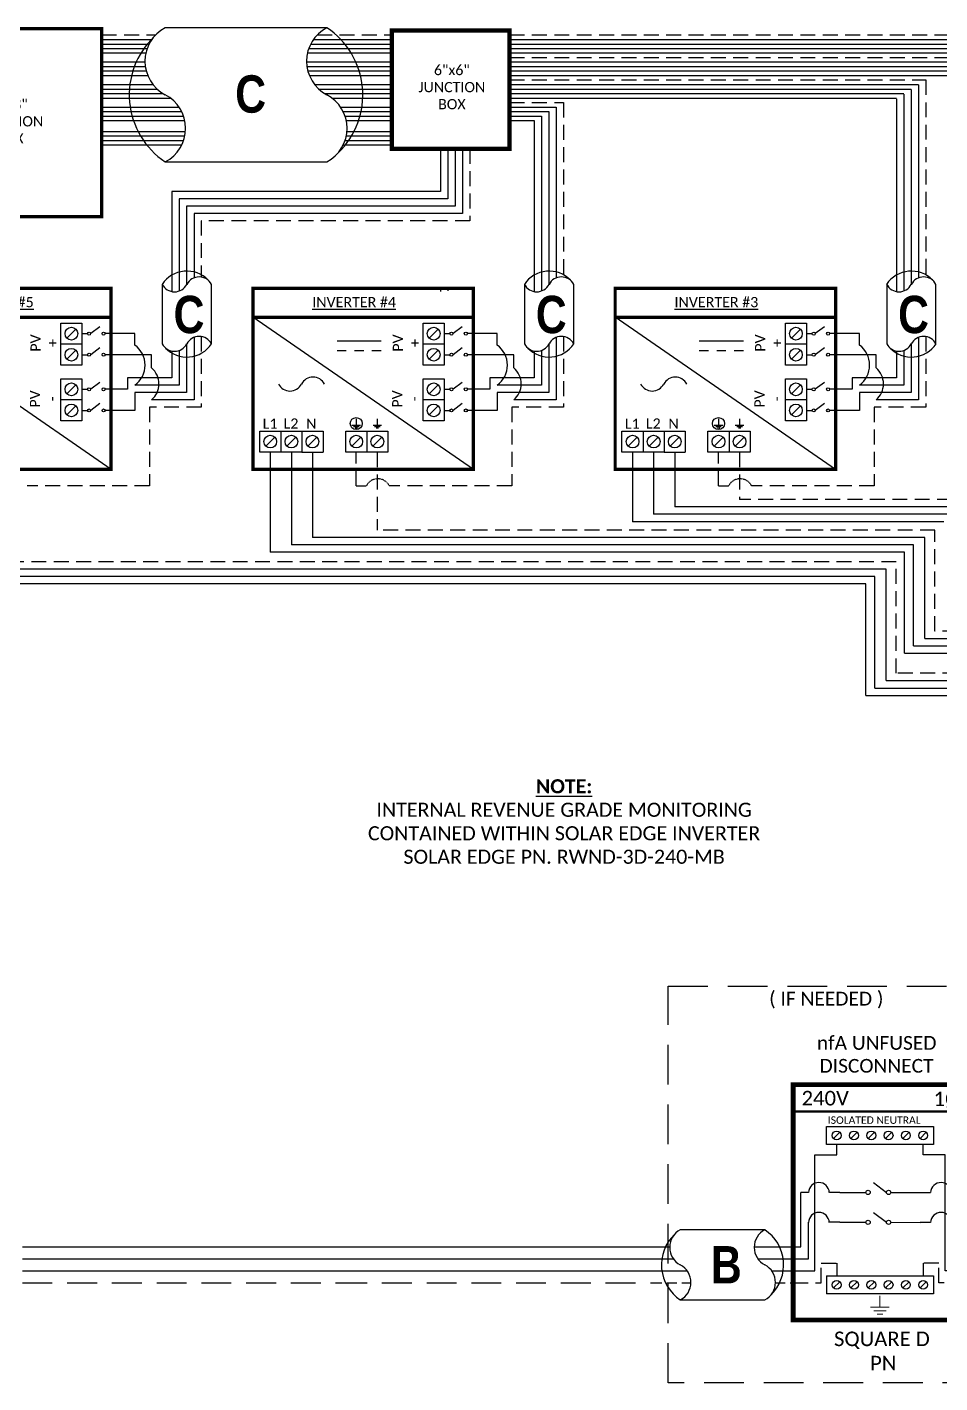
# Model space of a CAD drawing. Header units: feet. Extents: x 20751 to 21370, y 15297 to 15839.
# Drawn here: x 20958.8 to 21188.3, y 15480.1 to 15821 of the extents above; entities that cross this region are included whole.
import ezdxf

# ---------------------------------------------------------------- set-up
doc = ezdxf.new("R2010")
doc.units = ezdxf.units.FT
doc.header["$MEASUREMENT"] = 0
doc.linetypes.add('DASHED', pattern=[0.75, 0.5, -0.25])
doc.linetypes.add('HIDDEN', pattern=[0.375, 0.25, -0.125])
doc.styles.add('ONE LINE TXT', font='techb___.ttf')
doc.styles.get("Standard").update_dxf_attribs({"font": 'calibri.ttf'})

# ---------------------------------------------------------------- blocks, each defined once
blk = doc.blocks.new('*U25')
at = {"color": 7}
blk.add_line((-79.14, 9), (0, 9), dxfattribs=at)
at = {"color": 10}
blk.add_line((-79.14, 6), (0, 6), dxfattribs=at)
at = {"color": 253}
blk.add_line((-79.14, 3), (0, 3), dxfattribs=at)
at = {"color": 92, "linetype": 'DASHED', "ltscale": 15}
blk.add_line((-79.14, 0), (0, 0), dxfattribs=at)
blk = doc.blocks.new('*U15')
at = {"color": 7, "linetype": 'Continuous'}
for p, q in [((-7.14, 13.31), (-28.39, 13.31)), ((-28.39, -4.31), (-7.14, -4.31))]:
    blk.add_line(p, q, dxfattribs=at)
at = {"color": 7}
for p, q in [((-35.53, 9), (-31.05, 9)), ((-9.81, 9), (0, 9))]:
    blk.add_line(p, q, dxfattribs=at)
at = {"color": 10}
for p, q in [((-35.53, 6), (-30.11, 6)), ((-8.87, 6), (0, 6))]:
    blk.add_line(p, q, dxfattribs=at)
at = {"color": 253}
for p, q in [((-35.53, 3), (-26.66, 3)), ((-5.41, 3), (0, 3))]:
    blk.add_line(p, q, dxfattribs=at)
at = {"color": 92, "linetype": 'HIDDEN', "ltscale": 10}
for p, q in [((-4.48, 0), (0, 0)), ((-35.53, 0), (-25.72, 0))]:
    blk.add_line(p, q, dxfattribs=at)
at = {"color": 7, "linetype": 'Continuous'}
for centre, start, end in [((-22.54, 4.5), 133.9732, 236.4265), ((-12.99, 4.5), 313.9732, 56.4265)]:
    blk.add_arc(centre, 10.58, start, end, dxfattribs=at)
at = {"linetype": 'Continuous'}
for centre, start, end in [((-26.08, 8.91), 117.6639, 242.3361), ((-4.83, 8.91), 117.6639, 242.3361), ((-30.7, 0.09), 297.6639, 62.3361), ((-9.45, 0.09), 297.6639, 62.3361)]:
    blk.add_arc(centre, 4.98, start, end, dxfattribs=at)
blk = doc.blocks.new('unfusedDisconnect')
at = {"lineweight": 50}
blk.add_line((-43.61, 43.06), (0, 43.06), dxfattribs=at)
at = {"color": 1, "linetype": 'Continuous'}
for p, q in [((-35.27, 34.78), (-35.27, 39.32)), ((-35.27, 39.32), (-8.32, 39.32)), ((-8.32, 39.32), (-8.32, 34.78)), ((-8.32, 34.78), (-35.27, 34.78)), ((-23.43, 25.18), (-20.16, 22.74)), ((-31.89, 22.73), (-25.32, 22.73)), ((-19.08, 22.73), (-11.7, 22.73)), ((-23.43, 17.65), (-20.16, 15.2)), ((-31.89, 15.2), (-25.32, 15.2)), ((-19.08, 15.2), (-11.7, 15.19)), ((-35.27, 1.76), (-8.32, 1.76)), ((-35.27, 1.76), (-35.27, -2.78)), ((-8.32, 1.76), (-8.32, -2.78)), ((-8.32, -2.78), (-35.27, -2.78))]:
    blk.add_line(p, q, dxfattribs=at)
at = {"color": 4, "linetype": 'Continuous'}
for p, q in [((-31.89, 37.83), (-33.46, 36.26)), ((-27.53, 37.83), (-29.11, 36.26)), ((-23.18, 37.83), (-24.76, 36.26)), ((-18.83, 37.83), (-20.41, 36.26)), ((-14.48, 37.83), (-16.06, 36.26)), ((-10.13, 37.83), (-11.7, 36.26)), ((-31.89, 0.28), (-33.46, -1.3)), ((-27.53, 0.28), (-29.11, -1.3)), ((-23.18, 0.28), (-24.76, -1.3)), ((-18.83, 0.28), (-20.41, -1.3)), ((-14.48, 0.28), (-16.06, -1.3)), ((-10.13, 0.28), (-11.7, -1.3))]:
    blk.add_line(p, q, dxfattribs=at)
at = {"color": 253, "linetype": 'Continuous'}
for p, q in [((-32.67, 32.17), (-32.67, 34.78)), ((-10.92, 32.17), (-10.92, 34.78)), ((-38.16, 3), (-38.16, 32.17)), ((-38.16, 32.17), (-32.67, 32.17)), ((-5.43, 32.17), (-10.92, 32.17)), ((-5.43, 3), (-5.43, 32.17)), ((-43.61, 3), (-38.16, 3)), ((0, 3), (-5.43, 3))]:
    blk.add_line(p, q, dxfattribs=at)
at = {"color": 7, "linetype": 'Continuous'}
for p, q in [((-41.66, 9), (-41.66, 22.73)), ((-39.8, 22.73), (-41.66, 22.73)), ((-31.89, 22.73), (-34.52, 22.73)), ((-11.7, 22.73), (-9.07, 22.73)), ((-3.79, 22.73), (-1.93, 22.73)), ((-1.93, 9), (-1.93, 22.73))]:
    blk.add_line(p, q, dxfattribs=at)
at = {"color": 10, "linetype": 'Continuous'}
for p, q in [((-39.8, 6), (-39.8, 15.2)), ((-31.89, 15.2), (-34.52, 15.2)), ((-11.7, 15.2), (-9.07, 15.2)), ((-3.79, 6), (-3.79, 15.2)), ((-43.61, 6), (-39.8, 6)), ((0, 6), (-3.79, 6))]:
    blk.add_line(p, q, dxfattribs=at)
at = {"color": 7}
for p, q in [((-43.61, 9), (-41.66, 9)), ((0, 9), (-1.93, 9))]:
    blk.add_line(p, q, dxfattribs=at)
at = {"color": 92, "linetype": 'HIDDEN', "ltscale": 15}
for p, q in [((-36.58, 0), (-36.58, 4.9)), ((-36.58, 4.9), (-32.67, 4.9)), ((-32.67, 4.9), (-32.67, 1.76)), ((-7.01, 4.9), (-10.92, 4.9)), ((-10.92, 4.9), (-10.92, 1.76)), ((-7.01, 0), (-7.01, 4.9)), ((-43.61, 0), (-36.58, 0)), ((0, 0), (-7.01, 0))]:
    blk.add_line(p, q, dxfattribs=at)
at = {"lineweight": 50, "const_width": 1.19}
blk.add_lwpolyline([(-43.61, -9.34), (-43.61, 49.84), (0, 49.84), (0, -9.34)], close=True, dxfattribs=at)
at = {"color": 92, "linetype": 'Continuous', "lineweight": 5, "ltscale": 0.05, "flags": 128}
for points in [[(-21.8, -3.32), (-21.8, -6.17)], [(-24.14, -6.17), (-19.45, -6.17)], [(-20.27, -7.03), (-23.32, -7.03)], [(-21.08, -7.9), (-22.51, -7.9)]]:
    blk.add_lwpolyline(points, dxfattribs=at)
at = {"color": 4, "linetype": 'Continuous'}
for centre in [(-32.67, 37.05), (-28.32, 37.05), (-23.97, 37.05), (-19.62, 37.05), (-15.27, 37.05), (-10.92, 37.05), (-32.67, -0.51), (-28.32, -0.51), (-23.97, -0.51), (-19.62, -0.51), (-15.27, -0.51), (-10.92, -0.51)]:
    blk.add_circle(centre, 1.11, dxfattribs=at)
at = {"color": 1, "linetype": 'Continuous'}
for centre in [(-24.78, 22.73), (-19.62, 22.73), (-24.78, 15.2), (-19.62, 15.2)]:
    blk.add_circle(centre, 0.541, dxfattribs=at)
at = {"color": 7, "linetype": 'Continuous'}
for centre in [(-37.16, 22.58), (-6.43, 22.58)]:
    blk.add_arc(centre, 2.64, 3.2819, 176.7181, dxfattribs=at)
at = {"color": 10, "linetype": 'Continuous'}
for centre in [(-37.16, 15.04), (-6.43, 15.04)]:
    blk.add_arc(centre, 2.64, 3.2819, 176.7181, dxfattribs=at)
at = {"color": 4, "linetype": 'Continuous'}
blk.add_text('ISOLATED NEUTRAL', height=1.8743, dxfattribs=at).set_placement((-34.91, 39.97))
at = {"color": 1}
for s, width, gutter_width, heights, insert, char_height, attachment_point in [('\\A1;\\pi17.559;nfA UNFUSED\\P\\pi18.229;DISCONNECT', 64.922, 0, [11.89], (-55.21, 62.04), 3.4544, 1), ('240V', 0.1481, 0.75, [0], (-35.55, 46.4), 3.658, 5), ('1Ø', 0.1481, 0.75, [0], (-4.98, 46.1), 3.658, 5), ('\\A1;\\pi13.903,t32.191;SQUARE D\\P\\pi22.981,t41.269;PN', 51.6906, 0.203, [45.94], (-47.25, -12.27), 3.6576, 1)]:
    blk.add_mtext_dynamic_manual_height_columns(s, width=width, gutter_width=gutter_width, heights=heights, dxfattribs=dict(at, insert=insert, char_height=char_height, attachment_point=attachment_point))
blk = doc.blocks.new('*U23')
at = {"color": 10, "linetype": 'DASHED', "ltscale": 20}
blk.add_lwpolyline([(-75.05, 74.56), (3.97, 74.56), (3.97, -25.17), (-75.05, -25.17)], close=True, dxfattribs=at)
at = {"color": 7}
for name, p in [('unfusedDisconnect', (0, 0)), ('*U15', (-43.61, 0))]:
    blk.add_blockref(name, p, dxfattribs=at)
at = {"color": 10, "insert": (-50.86, 73.16), "char_height": 3.4544, "attachment_point": 1}
blk.add_mtext_dynamic_manual_height_columns('\\A1;\\pi1.2092;( IF NEEDED )', width=30.7523, gutter_width=0, heights=[6.58], dxfattribs=at)
at = {"color": 1, "linetype": 'Continuous', "insert": (-64.3, 9.22), "char_height": 9.3833, "attachment_point": 1, "style": 'ONE LINE TXT'}
blk.add_mtext_dynamic_manual_height_columns('{\\W1;\\C256;B}', width=0.1385, gutter_width=2.13, heights=[0], dxfattribs=at)
blk = doc.blocks.new('*U28')
at = {"color": 7}
blk.add_line((-79.14, 9), (0, 9), dxfattribs=at)
at = {"color": 10}
blk.add_line((-79.14, 6), (0, 6), dxfattribs=at)
at = {"color": 253}
blk.add_line((-79.14, 3), (0, 3), dxfattribs=at)
at = {"color": 92, "linetype": 'DASHED', "ltscale": 15}
blk.add_line((-79.14, 0), (0, 0), dxfattribs=at)
at = {"color": 1, "insert": (-22.08, 115.96), "char_height": 3.5433, "attachment_point": 5}
blk.add_mtext_dynamic_manual_height_columns('{\\fCalibri|b1|i0|c0|p34;\\LNOTE:\\P}INTERNAL REVENUE GRADE MONITORING\\PCONTAINED WITHIN SOLAR EDGE INVERTER\\PSOLAR EDGE PN. RWND-3D-240-MB', width=99.534, gutter_width=7.17, heights=[0], dxfattribs=at)

msp = doc.modelspace()

# ---------------------------------------------------------------- linework, layer by layer
at = {"color": 92, "linetype": 'HIDDEN', "ltscale": 15}
for p, q in [((20977.53, 15819.02), (20991.06, 15819.02)), ((21031.69, 15819.02), (21050.5, 15819.02)), ((21080.1, 15819.02), (21366.97, 15819.02)), ((21080.1, 15813.36), (21275.87, 15813.36)), ((21080.1, 15807.7), (21184.77, 15807.7)), ((21184.77, 15807.7), (21184.77, 15758.15)), ((21080.1, 15802.04), (21093.67, 15802.04)), ((21093.67, 15802.04), (21093.67, 15758.15)), ((21070.12, 15790.39), (21070.12, 15772.32)), ((21002.57, 15772.32), (21002.57, 15758.15)), ((21070.12, 15772.32), (21002.57, 15772.32)), ((21002.57, 15743.2), (21002.57, 15725.43)), ((21093.67, 15743.2), (21093.67, 15725.43)), ((21184.77, 15743.2), (21184.77, 15725.43)), ((21002.57, 15725.43), (20989.55, 15725.43)), ((20989.55, 15725.43), (20989.55, 15705.66)), ((21093.67, 15725.43), (21080.65, 15725.43)), ((21080.65, 15725.43), (21080.65, 15705.66)), ((21184.77, 15725.43), (21171.75, 15725.43)), ((21171.75, 15725.43), (21171.75, 15705.66)), ((21041.53, 15705.66), (21041.53, 15714.13)), ((21046.83, 15714.13), (21046.83, 15694.52)), ((21132.63, 15705.66), (21132.63, 15714.13)), ((21137.93, 15714.13), (21137.93, 15702.19)), ((20989.55, 15705.66), (20958.76, 15705.66)), ((21041.53, 15705.66), (21044.06, 15705.66)), ((21080.65, 15705.66), (21049.86, 15705.66)), ((21132.63, 15705.66), (21135.16, 15705.66)), ((21171.75, 15705.66), (21140.96, 15705.66)), ((21196.97, 15702.19), (21137.93, 15702.19)), ((21187.06, 15694.52), (21046.83, 15694.52)), ((21187.06, 15669.1), (21187.06, 15694.52)), ((21177.34, 15686.57), (20955.73, 15686.57)), ((21177.34, 15658.53), (21177.34, 15686.57)), ((21305.23, 15669.1), (21187.06, 15669.1)), ((21305.23, 15658.53), (21177.34, 15658.53))]:
    msp.add_line(p, q, dxfattribs=at)
at = {"color": 10, "linetype": 'Continuous'}
for p, q in [((20977.53, 15817.88), (20990.12, 15817.88)), ((21030.76, 15817.88), (21050.5, 15817.88)), ((21080.1, 15817.88), (21365.13, 15817.88)), ((20977.53, 15815.62), (20988.95, 15815.62)), ((21029.59, 15815.62), (21050.5, 15815.62)), ((21080.1, 15815.62), (21361.44, 15815.62)), ((20977.53, 15812.23), (20988.4, 15812.23)), ((21029.04, 15812.23), (21050.5, 15812.23)), ((21080.1, 15812.23), (21274.03, 15812.23)), ((20977.53, 15809.97), (20988.72, 15809.97)), ((21029.35, 15809.97), (21050.5, 15809.97)), ((21080.1, 15809.97), (21270.34, 15809.96)), ((20977.53, 15806.57), (20990.41, 15806.57)), ((20977.53, 15804.3), (20992.94, 15804.3)), ((21031.04, 15806.57), (21050.5, 15806.57)), ((21033.58, 15804.3), (21050.5, 15804.3)), ((21080.1, 15806.57), (21182.93, 15806.56)), ((21080.1, 15804.3), (21179.24, 15804.3)), ((21179.24, 15804.12), (21179.24, 15754.66)), ((21182.93, 15806.5), (21182.93, 15757.95)), ((20977.53, 15800.9), (20996.95, 15800.9)), ((21037.59, 15800.9), (21050.5, 15800.9)), ((21080.1, 15800.9), (21091.83, 15800.9)), ((21091.83, 15800.9), (21091.83, 15757.95)), ((20977.53, 15798.64), (20998.08, 15798.64)), ((21038.72, 15798.64), (21050.5, 15798.64)), ((21080.1, 15798.64), (21088.14, 15798.64)), ((21088.14, 15798.64), (21088.14, 15754.66)), ((20977.53, 15794.76), (20998.56, 15794.76)), ((21039.2, 15794.76), (21050.5, 15794.76)), ((20977.53, 15792.5), (20998.09, 15792.5)), ((21038.73, 15792.5), (21050.5, 15792.5)), ((21064.58, 15790.39), (21064.58, 15777.86)), ((21068.27, 15790.39), (21068.27, 15774.17)), ((20997.04, 15777.86), (20997.04, 15754.66)), ((21064.58, 15777.86), (20997.04, 15777.86)), ((21000.73, 15774.17), (21000.73, 15757.95)), ((21068.27, 15774.17), (21000.73, 15774.17)), ((21064.58, 15755.3), (21064.58, 15754.66)), ((20985.86, 15743.92), (20978.37, 15743.92)), ((20985.86, 15741.03), (20985.86, 15743.92)), ((21000.73, 15742.99), (21000.73, 15727.27)), ((21076.96, 15743.92), (21069.47, 15743.92)), ((21076.96, 15741.03), (21076.96, 15743.92)), ((21091.83, 15742.99), (21091.83, 15727.27)), ((21168.06, 15743.92), (21160.57, 15743.92)), ((21168.06, 15741.03), (21168.06, 15743.92)), ((21182.93, 15742.99), (21182.93, 15727.27)), ((20997.04, 15739.71), (20997.04, 15730.96)), ((21088.14, 15739.71), (21088.14, 15730.96)), ((21179.24, 15739.71), (21179.24, 15730.96)), ((20990.05, 15738.62), (20978.37, 15738.62)), ((20990.05, 15735.3), (20990.05, 15738.62)), ((21081.15, 15738.62), (21069.47, 15738.62)), ((21081.15, 15735.3), (21081.15, 15738.62)), ((21172.25, 15738.62), (21160.57, 15738.62)), ((21172.25, 15735.3), (21172.25, 15738.62)), ((20997.04, 15730.96), (20985.86, 15730.96)), ((21088.14, 15730.96), (21076.96, 15730.96)), ((21179.24, 15730.96), (21168.06, 15730.96)), ((21000.73, 15727.27), (20990.05, 15727.27)), ((21091.83, 15727.27), (21081.15, 15727.27)), ((21182.93, 15727.27), (21172.25, 15727.27)), ((21025.22, 15714.13), (21025.22, 15690.82)), ((21116.32, 15714.13), (21116.32, 15698.49)), ((21191.55, 15698.49), (21116.32, 15698.49)), ((21181.64, 15690.82), (21025.22, 15690.82)), ((21181.64, 15665.4), (21181.64, 15690.82)), ((21171.92, 15682.87), (20934.12, 15682.87)), ((21171.92, 15654.82), (21171.92, 15682.87)), ((21181.64, 15665.4), (21306.99, 15665.4)), ((21171.92, 15654.82), (21306.99, 15654.82))]:
    msp.add_line(p, q, dxfattribs=at)
at = {"color": 7, "linetype": 'Continuous'}
for p, q in [((21034.13, 15820.85), (20993.5, 15820.85)), ((20977.53, 15816.75), (20989.44, 15816.75)), ((20977.53, 15814.49), (20988.63, 15814.49)), ((21029.26, 15814.49), (21050.5, 15814.49)), ((21030.08, 15816.75), (21050.5, 15816.75)), ((21080.1, 15816.75), (21363.28, 15816.75)), ((21080.1, 15814.49), (21359.59, 15814.49)), ((20977.53, 15811.1), (20988.49, 15811.1)), ((21029.13, 15811.1), (21050.5, 15811.1)), ((21080.1, 15811.1), (21272.18, 15811.1)), ((20977.53, 15808.83), (20989.1, 15808.83)), ((21029.74, 15808.83), (21050.5, 15808.83)), ((21080.1, 15808.83), (21268.49, 15808.83)), ((20977.53, 15805.43), (20991.45, 15805.43)), ((21032.08, 15805.43), (21050.5, 15805.43)), ((21080.1, 15805.43), (21181.08, 15805.43)), ((21181.08, 15805.31), (21181.08, 15756.25)), ((20977.53, 15803.17), (20994.79, 15803.17)), ((21035.43, 15803.17), (21050.5, 15803.17)), ((21080.1, 15803.17), (21177.39, 15803.17)), ((21177.39, 15802.93), (21177.39, 15754.5)), ((20977.53, 15799.77), (20997.61, 15799.77)), ((20977.53, 15797.5), (20998.39, 15797.5)), ((21038.25, 15799.77), (21050.5, 15799.77)), ((21039.03, 15797.5), (21050.5, 15797.5)), ((21080.1, 15799.77), (21089.98, 15799.77)), ((21080.1, 15797.51), (21086.29, 15797.51)), ((21086.29, 15797.51), (21086.29, 15754.5)), ((21089.98, 15799.77), (21089.98, 15756.25)), ((20977.53, 15793.63), (20998.4, 15793.63)), ((20977.53, 15791.36), (20997.62, 15791.36)), ((21038.26, 15791.36), (21050.5, 15791.36)), ((21039.03, 15793.63), (21050.5, 15793.63)), ((21062.74, 15790.39), (21062.74, 15779.7)), ((21066.43, 15790.39), (21066.43, 15776.01)), ((20993.5, 15787.13), (21034.13, 15787.13)), ((20995.19, 15779.7), (20995.19, 15754.5)), ((21062.74, 15779.7), (20995.19, 15779.7)), ((20998.88, 15776.01), (20998.88, 15756.25)), ((21066.43, 15776.01), (20998.88, 15776.01)), ((20992.72, 15756.32), (20992.72, 15741.37)), ((21005.12, 15741.37), (21005.12, 15756.32)), ((21083.82, 15756.32), (21083.82, 15741.37)), ((21096.22, 15741.37), (21096.22, 15756.32)), ((21174.92, 15756.32), (21174.92, 15741.37)), ((21187.32, 15741.37), (21187.32, 15756.32)), ((21062.74, 15755.3), (21062.74, 15754.5)), ((20979.88, 15709.79), (20924.44, 15748.06)), ((21070.98, 15709.79), (21015.54, 15748.06)), ((21162.08, 15709.79), (21106.64, 15748.06)), ((20995.19, 15739.55), (20995.19, 15732.81)), ((20998.88, 15741.29), (20998.88, 15729.12)), ((21047.79, 15742), (21036.69, 15742)), ((21039.01, 15739.6), (21036.69, 15739.6)), ((21043.4, 15739.6), (21041.08, 15739.6)), ((21047.79, 15739.6), (21045.47, 15739.6)), ((21086.29, 15739.55), (21086.29, 15732.81)), ((21089.98, 15741.29), (21089.98, 15729.12)), ((21138.89, 15742), (21127.79, 15742)), ((21130.11, 15739.6), (21127.79, 15739.6)), ((21134.5, 15739.6), (21132.18, 15739.6)), ((21138.89, 15739.6), (21136.57, 15739.6)), ((21177.39, 15739.55), (21177.39, 15732.81)), ((21181.08, 15741.29), (21181.08, 15729.12)), ((20995.19, 15732.81), (20984.04, 15732.81)), ((20984.04, 15732.81), (20984.04, 15729.92)), ((21086.29, 15732.81), (21075.14, 15732.81)), ((21075.14, 15732.81), (21075.14, 15729.92)), ((21177.39, 15732.81), (21166.24, 15732.81)), ((21166.24, 15732.81), (21166.24, 15729.92)), ((20984.04, 15729.92), (20978.37, 15729.92)), ((20998.88, 15729.12), (20985.89, 15729.12)), ((20985.89, 15729.12), (20985.89, 15724.62)), ((21075.14, 15729.92), (21069.47, 15729.92)), ((21089.98, 15729.12), (21076.99, 15729.12)), ((21076.99, 15729.12), (21076.99, 15724.62)), ((21166.24, 15729.92), (21160.57, 15729.92)), ((21181.08, 15729.12), (21168.09, 15729.12)), ((21168.09, 15729.12), (21168.09, 15724.62)), ((20985.89, 15724.62), (20978.37, 15724.62)), ((21076.99, 15724.62), (21069.47, 15724.62)), ((21168.09, 15724.62), (21160.57, 15724.62)), ((21019.91, 15714.13), (21019.91, 15688.97)), ((21111.01, 15714.13), (21111.01, 15696.64)), ((21189.28, 15696.64), (21111.01, 15696.64)), ((21179.37, 15688.97), (21019.91, 15688.97)), ((21179.37, 15663.55), (21179.37, 15688.97)), ((21169.65, 15681.02), (20928.81, 15681.02)), ((21169.65, 15652.97), (21169.65, 15681.02)), ((21179.37, 15663.55), (21307.08, 15663.55)), ((21169.65, 15652.97), (21307.08, 15652.97))]:
    msp.add_line(p, q, dxfattribs=at)
at = {"color": 1, "linetype": 'Continuous'}
for p, q in [((20967.24, 15735.97), (20967.24, 15746.57)), ((20967.24, 15746.57), (20972.55, 15746.57)), ((20967.24, 15735.97), (20967.24, 15746.57)), ((20972.55, 15746.57), (20972.55, 15735.97)), ((20972.55, 15746.57), (20972.55, 15741.27)), ((21058.34, 15735.97), (21058.34, 15746.57)), ((21058.34, 15746.57), (21063.65, 15746.57)), ((21058.34, 15735.97), (21058.34, 15746.57)), ((21063.65, 15746.57), (21063.65, 15735.97)), ((21063.65, 15746.57), (21063.65, 15741.27)), ((21149.44, 15735.97), (21149.44, 15746.57)), ((21149.44, 15746.57), (21154.75, 15746.57)), ((21149.44, 15735.97), (21149.44, 15746.57)), ((21154.75, 15746.57), (21154.75, 15735.97)), ((21154.75, 15746.57), (21154.75, 15741.27)), ((20972.55, 15743.92), (20973.98, 15743.92)), ((20977.07, 15745.65), (20974.77, 15743.94)), ((21063.65, 15743.92), (21065.08, 15743.92)), ((21068.17, 15745.65), (21065.87, 15743.94)), ((21154.75, 15743.92), (21156.18, 15743.92)), ((21159.27, 15745.65), (21156.97, 15743.94)), ((20972.55, 15741.27), (20967.24, 15741.27)), ((20977.07, 15740.35), (20974.77, 15738.63)), ((21063.65, 15741.27), (21058.34, 15741.27)), ((21068.17, 15740.35), (21065.87, 15738.63)), ((21154.75, 15741.27), (21149.44, 15741.27)), ((21159.27, 15740.35), (21156.97, 15738.63)), ((20972.55, 15735.97), (20967.24, 15735.97)), ((20972.55, 15738.62), (20973.98, 15738.62)), ((21063.65, 15735.97), (21058.34, 15735.97)), ((21063.65, 15738.62), (21065.08, 15738.62)), ((21154.75, 15735.97), (21149.44, 15735.97)), ((21154.75, 15738.62), (21156.18, 15738.62)), ((20967.24, 15721.96), (20967.24, 15732.57)), ((20967.24, 15732.57), (20972.55, 15732.57)), ((20972.55, 15732.57), (20972.55, 15727.27)), ((21058.34, 15721.96), (21058.34, 15732.57)), ((21058.34, 15732.57), (21063.65, 15732.57)), ((21063.65, 15732.57), (21063.65, 15727.27)), ((21149.44, 15721.96), (21149.44, 15732.57)), ((21149.44, 15732.57), (21154.75, 15732.57)), ((21154.75, 15732.57), (21154.75, 15727.27)), ((20972.55, 15729.92), (20973.98, 15729.92)), ((20977.07, 15731.65), (20974.77, 15729.93)), ((21063.65, 15729.92), (21065.08, 15729.92)), ((21068.17, 15731.65), (21065.87, 15729.93)), ((21154.75, 15729.92), (21156.18, 15729.92)), ((21159.27, 15731.65), (21156.97, 15729.93)), ((20972.55, 15727.27), (20967.24, 15727.27)), ((20972.55, 15727.27), (20972.55, 15721.96)), ((20977.07, 15726.35), (20974.77, 15724.63)), ((21063.65, 15727.27), (21058.34, 15727.27)), ((21063.65, 15727.27), (21063.65, 15721.96)), ((21068.17, 15726.35), (21065.87, 15724.63)), ((21154.75, 15727.27), (21149.44, 15727.27)), ((21154.75, 15727.27), (21154.75, 15721.96)), ((21159.27, 15726.35), (21156.97, 15724.63)), ((20972.55, 15724.62), (20973.98, 15724.62)), ((21063.65, 15724.62), (21065.08, 15724.62)), ((21154.75, 15724.62), (21156.18, 15724.62)), ((20972.55, 15721.96), (20967.24, 15721.96)), ((21017.26, 15719.44), (21027.87, 15719.44)), ((21017.26, 15714.13), (21017.26, 15719.44)), ((21017.26, 15719.44), (21022.57, 15719.44)), ((21022.57, 15719.44), (21022.57, 15714.13)), ((21027.87, 15719.44), (21027.87, 15714.13)), ((21027.87, 15719.44), (21033.17, 15719.44)), ((21033.17, 15719.44), (21033.17, 15714.13)), ((21038.88, 15719.44), (21049.48, 15719.44)), ((21038.88, 15714.13), (21038.88, 15719.44)), ((21038.88, 15719.44), (21044.18, 15719.44)), ((21044.18, 15719.44), (21044.18, 15714.13)), ((21049.48, 15719.44), (21049.48, 15714.13)), ((21063.65, 15721.96), (21058.34, 15721.96)), ((21108.36, 15719.44), (21118.97, 15719.44)), ((21108.36, 15714.13), (21108.36, 15719.44)), ((21108.36, 15719.44), (21113.67, 15719.44)), ((21113.67, 15719.44), (21113.67, 15714.13)), ((21118.97, 15719.44), (21118.97, 15714.13)), ((21118.97, 15719.44), (21124.27, 15719.44)), ((21124.27, 15719.44), (21124.27, 15714.13)), ((21129.98, 15719.44), (21140.58, 15719.44)), ((21129.98, 15714.13), (21129.98, 15719.44)), ((21129.98, 15719.44), (21135.28, 15719.44)), ((21135.28, 15719.44), (21135.28, 15714.13)), ((21140.58, 15719.44), (21140.58, 15714.13)), ((21154.75, 15721.96), (21149.44, 15721.96)), ((21027.87, 15714.13), (21017.26, 15714.13)), ((21027.87, 15714.13), (21033.17, 15714.13)), ((21049.48, 15714.13), (21038.88, 15714.13)), ((21118.97, 15714.13), (21108.36, 15714.13)), ((21118.97, 15714.13), (21124.27, 15714.13)), ((21140.58, 15714.13), (21129.98, 15714.13))]:
    msp.add_line(p, q, dxfattribs=at)
at = {"color": 4, "linetype": 'Continuous'}
for p, q in [((20971.03, 15745.05), (20968.76, 15742.79)), ((21062.13, 15745.05), (21059.86, 15742.79)), ((21153.23, 15745.05), (21150.96, 15742.79)), ((20971.03, 15739.75), (20968.76, 15737.49)), ((21062.13, 15739.75), (21059.86, 15737.49)), ((21153.23, 15739.75), (21150.96, 15737.49)), ((20971.03, 15731.05), (20968.76, 15728.79)), ((21062.13, 15731.05), (21059.86, 15728.79)), ((21153.23, 15731.05), (21150.96, 15728.79)), ((20971.03, 15725.75), (20968.76, 15723.48)), ((21062.13, 15725.75), (21059.86, 15723.48)), ((21153.23, 15725.75), (21150.96, 15723.48)), ((21021.05, 15717.91), (21018.78, 15715.65)), ((21026.35, 15717.91), (21024.09, 15715.65)), ((21031.65, 15717.91), (21029.39, 15715.65)), ((21042.66, 15717.91), (21040.4, 15715.65)), ((21047.96, 15717.91), (21045.7, 15715.65)), ((21112.15, 15717.91), (21109.88, 15715.65)), ((21117.45, 15717.91), (21115.19, 15715.65)), ((21122.75, 15717.91), (21120.49, 15715.65)), ((21133.76, 15717.91), (21131.5, 15715.65)), ((21139.06, 15717.91), (21136.8, 15715.65))]:
    msp.add_line(p, q, dxfattribs=at)
at = {"color": 253, "linetype": 'Continuous'}
for p, q in [((21030.52, 15714.13), (21030.52, 15692.67)), ((21121.62, 15714.13), (21121.62, 15700.34)), ((21194.4, 15700.34), (21121.62, 15700.34)), ((21184.5, 15692.67), (21030.52, 15692.67)), ((21184.5, 15667.25), (21184.5, 15692.67)), ((21174.77, 15684.72), (20939.42, 15684.72)), ((21174.77, 15656.68), (21174.77, 15684.72)), ((21184.5, 15667.25), (21305.18, 15667.25)), ((21174.77, 15656.68), (21305.18, 15656.68))]:
    msp.add_line(p, q, dxfattribs=at)
at = {"lineweight": 50}
for points, const_width in [([(20977.53, 15773.33), (20929.12, 15773.33), (20929.12, 15820.58), (20977.53, 15820.58)], 0.834), ([(21080.1, 15790.39), (21050.5, 15790.39), (21050.5, 15820.11), (21080.1, 15820.11)], 1.08), ([(20924.44, 15709.79), (20924.44, 15755.3), (20979.88, 15755.3), (20979.88, 15709.79)], 0.834), ([(20924.44, 15748.06), (20924.44, 15755.3), (20979.88, 15755.3), (20979.88, 15748.06)], 0.834), ([(21015.54, 15709.79), (21015.54, 15755.3), (21070.98, 15755.3), (21070.98, 15709.79)], 0.834), ([(21015.54, 15748.06), (21015.54, 15755.3), (21070.98, 15755.3), (21070.98, 15748.06)], 0.834), ([(21106.64, 15709.79), (21106.64, 15755.3), (21162.08, 15755.3), (21162.08, 15709.79)], 0.834), ([(21106.64, 15748.06), (21106.64, 15755.3), (21162.08, 15755.3), (21162.08, 15748.06)], 0.834)]:
    msp.add_lwpolyline(points, close=True, dxfattribs=dict(at, const_width=const_width))
at = {"color": 92, "linetype": 'Continuous', "flags": 128}
for points in [[(21041.53, 15722.54), (21041.53, 15720.92)], [(21046.83, 15722.54), (21046.83, 15720.92)], [(21132.63, 15722.54), (21132.63, 15720.92)], [(21137.93, 15722.54), (21137.93, 15720.92)], [(21040.44, 15720.92), (21042.61, 15720.92)], [(21042.23, 15720.52), (21040.82, 15720.52)], [(21045.75, 15720.92), (21047.91, 15720.92)], [(21047.54, 15720.52), (21046.12, 15720.52)], [(21131.54, 15720.92), (21133.71, 15720.92)], [(21133.33, 15720.52), (21131.92, 15720.52)], [(21136.85, 15720.92), (21139.01, 15720.92)], [(21138.64, 15720.52), (21137.22, 15720.52)]]:
    msp.add_lwpolyline(points, dxfattribs=at)
at = {"color": 92, "linetype": 'HIDDEN', "flags": 128}
for points in [[(21041.86, 15720.12), (21041.19, 15720.12)], [(21047.16, 15720.12), (21046.5, 15720.12)], [(21132.96, 15720.12), (21132.29, 15720.12)], [(21138.26, 15720.12), (21137.6, 15720.12)]]:
    msp.add_lwpolyline(points, dxfattribs=at)
at = {"color": 4, "linetype": 'Continuous'}
for centre in [(20969.9, 15743.92), (21061, 15743.92), (21152.1, 15743.92), (20969.9, 15738.62), (21061, 15738.62), (21152.1, 15738.62), (20969.9, 15729.92), (21061, 15729.92), (21152.1, 15729.92), (20969.9, 15724.62), (21061, 15724.62), (21152.1, 15724.62), (21019.91, 15716.78), (21025.22, 15716.78), (21030.52, 15716.78), (21041.53, 15716.78), (21046.83, 15716.78), (21111.01, 15716.78), (21116.32, 15716.78), (21121.62, 15716.78), (21132.63, 15716.78), (21137.93, 15716.78)]:
    msp.add_circle(centre, 1.6, dxfattribs=at)
at = {"color": 1, "linetype": 'Continuous'}
for centre in [(20974.36, 15743.92), (20977.99, 15743.92), (21065.46, 15743.92), (21069.09, 15743.92), (21156.56, 15743.92), (21160.19, 15743.92), (20974.36, 15738.62), (20977.99, 15738.62), (21065.46, 15738.62), (21069.09, 15738.62), (21156.56, 15738.62), (21160.19, 15738.62), (20974.36, 15729.92), (20977.99, 15729.92), (21065.46, 15729.92), (21069.09, 15729.92), (21156.56, 15729.92), (21160.19, 15729.92), (20974.36, 15724.62), (20977.99, 15724.62), (21065.46, 15724.62), (21069.09, 15724.62), (21156.56, 15724.62), (21160.19, 15724.62)]:
    msp.add_circle(centre, 0.381, dxfattribs=at)
at = {"color": 92, "linetype": 'Continuous'}
for centre in [(21041.53, 15721.31), (21132.63, 15721.31)]:
    msp.add_circle(centre, 1.52, dxfattribs=at)
at = {"color": 7, "linetype": 'Continuous'}
for centre, radius, start, end in [((21004.69, 15803.99), 20.24, 133.9732, 236.4265), ((21022.94, 15803.99), 20.24, 313.9732, 56.4265), ((20998.92, 15752.2), 7.45, 43.9732, 146.4265), ((21090.02, 15752.2), 7.45, 43.9732, 146.4265), ((21181.12, 15752.2), 7.45, 43.9732, 146.4265), ((20998.92, 15745.48), 7.45, 223.9732, 326.4265), ((21090.02, 15745.48), 7.45, 223.9732, 326.4265), ((21181.12, 15745.48), 7.45, 223.9732, 326.4265)]:
    msp.add_arc(centre, radius, start, end, dxfattribs=at)
at = {"linetype": 'Continuous'}
for centre, radius, start, end in [((20997.91, 15812.42), 9.52, 117.6639, 242.3361), ((21038.55, 15812.42), 9.52, 117.6639, 242.3361), ((20989.08, 15795.56), 9.52, 297.6639, 62.3361), ((21029.71, 15795.56), 9.52, 297.6639, 62.3361), ((20995.82, 15757.94), 3.5, 207.6639, 332.3361), ((21002.02, 15754.69), 3.5, 27.6639, 152.3361), ((21086.92, 15757.94), 3.5, 207.6639, 332.3361), ((21093.12, 15754.69), 3.5, 27.6639, 152.3361), ((21178.02, 15757.94), 3.5, 207.6639, 332.3361), ((21184.22, 15754.69), 3.5, 27.6639, 152.3361), ((21002.02, 15739.74), 3.5, 27.6639, 152.3361), ((21093.12, 15739.74), 3.5, 27.6639, 152.3361), ((21184.22, 15739.74), 3.5, 27.6639, 152.3361), ((20995.82, 15742.99), 3.5, 207.6639, 332.3361), ((21086.92, 15742.99), 3.5, 207.6639, 332.3361), ((21178.02, 15742.99), 3.5, 207.6639, 332.3361), ((21030.65, 15729.72), 3.27, 27.6639, 152.3361), ((21121.75, 15729.72), 3.27, 27.6639, 152.3361), ((21024.85, 15732.76), 3.27, 207.6639, 332.3361), ((21115.95, 15732.76), 3.27, 207.6639, 332.3361)]:
    msp.add_arc(centre, radius, start, end, dxfattribs=at)
at = {"color": 10, "linetype": 'Continuous'}
for centre, radius, start, end in [((20982.24, 15736), 6.2, 305.6505, 54.3495), ((21073.34, 15736), 6.2, 305.6505, 54.3495), ((21164.44, 15736), 6.2, 305.6505, 54.3495), ((20986.69, 15731.28), 5.23, 309.9338, 50.0662), ((21077.79, 15731.28), 5.23, 309.9338, 50.0662), ((21168.89, 15731.28), 5.23, 309.9338, 50.0662)]:
    msp.add_arc(centre, radius, start, end, dxfattribs=at)
at = {"color": 92, "linetype": 'HIDDEN', "ltscale": 0.3}
for centre in [(21046.96, 15704.14), (21138.06, 15704.14)]:
    msp.add_arc(centre, 3.27, 27.6639, 152.3361, dxfattribs=at)

# ---------------------------------------------------------------- block references
at = {"color": 7}
for name, p in [('*U28', (21115.88, 15505.27)), ('*U23', (21195.02, 15505.27)), ('*U25', (21036.74, 15505.27))]:
    msp.add_blockref(name, p, dxfattribs=at)

# ---------------------------------------------------------------- texts
at = {"color": 1, "linetype": 'Continuous'}
for s, p in [('%%UINVERTER #5', (20939.37, 15750.56)), ('%%UINVERTER #4', (21030.47, 15750.56)), ('%%UINVERTER #3', (21121.57, 15750.56))]:
    msp.add_text(s, height=2.5744, dxfattribs=at).set_placement(p)
at = {"color": 1, "insert": (21065.58, 15805.9), "char_height": 2.5744, "width": 0.3355, "attachment_point": 5}
msp.add_mtext('6"x6"  JUNCTION BOX  ', dxfattribs=at)
at = {"color": 1, "linetype": 'Continuous', "char_height": 9.3833, "attachment_point": 1, "style": 'ONE LINE TXT'}
for insert in [(21011.09, 15808.87), (20995.59, 15753.43), (21086.69, 15753.43), (21177.79, 15753.43)]:
    msp.add_mtext_dynamic_manual_height_columns('{\\W1;\\C256;C}', width=0.1385, gutter_width=2.13, heights=[0], dxfattribs=dict(at, insert=insert))
at = {"color": 1, "attachment_point": 5}
for s, width, gutter_width, insert, char_height in [('8"x8"  JUNCTION BOX ', 0.4767, 7.17, (20954.42, 15797.3), 2.5744), ('L1', 0.1481, 0.75, (21019.87, 15721.29), 2.574), ('L2', 0.1481, 0.75, (21025.13, 15721.31), 2.574), ('N', 0.1481, 0.75, (21030.23, 15721.28), 2.57), ('L1', 0.1481, 0.75, (21110.97, 15721.29), 2.574), ('L2', 0.1481, 0.75, (21116.23, 15721.31), 2.574), ('N', 0.1481, 0.75, (21121.33, 15721.28), 2.57)]:
    msp.add_mtext_dynamic_manual_height_columns(s, width=width, gutter_width=gutter_width, heights=[0], dxfattribs=dict(at, insert=insert, char_height=char_height))
at = {"color": 1, "char_height": 2.574, "attachment_point": 5, "rotation": 90}
for s, width, insert in [('PV +', 2.8378, (20963.04, 15741.56)), ('PV +', 2.8378, (21054.14, 15741.56)), ('PV +', 2.8378, (21145.24, 15741.56)), ('PV -', 2.8013, (20962.88, 15727.5)), ('PV -', 2.8013, (21053.98, 15727.5)), ('PV -', 2.8013, (21145.08, 15727.5))]:
    msp.add_mtext_dynamic_manual_height_columns(s, width=width, gutter_width=0.75, heights=[0], dxfattribs=dict(at, insert=insert))

doc.saveas('drawing.dxf')
